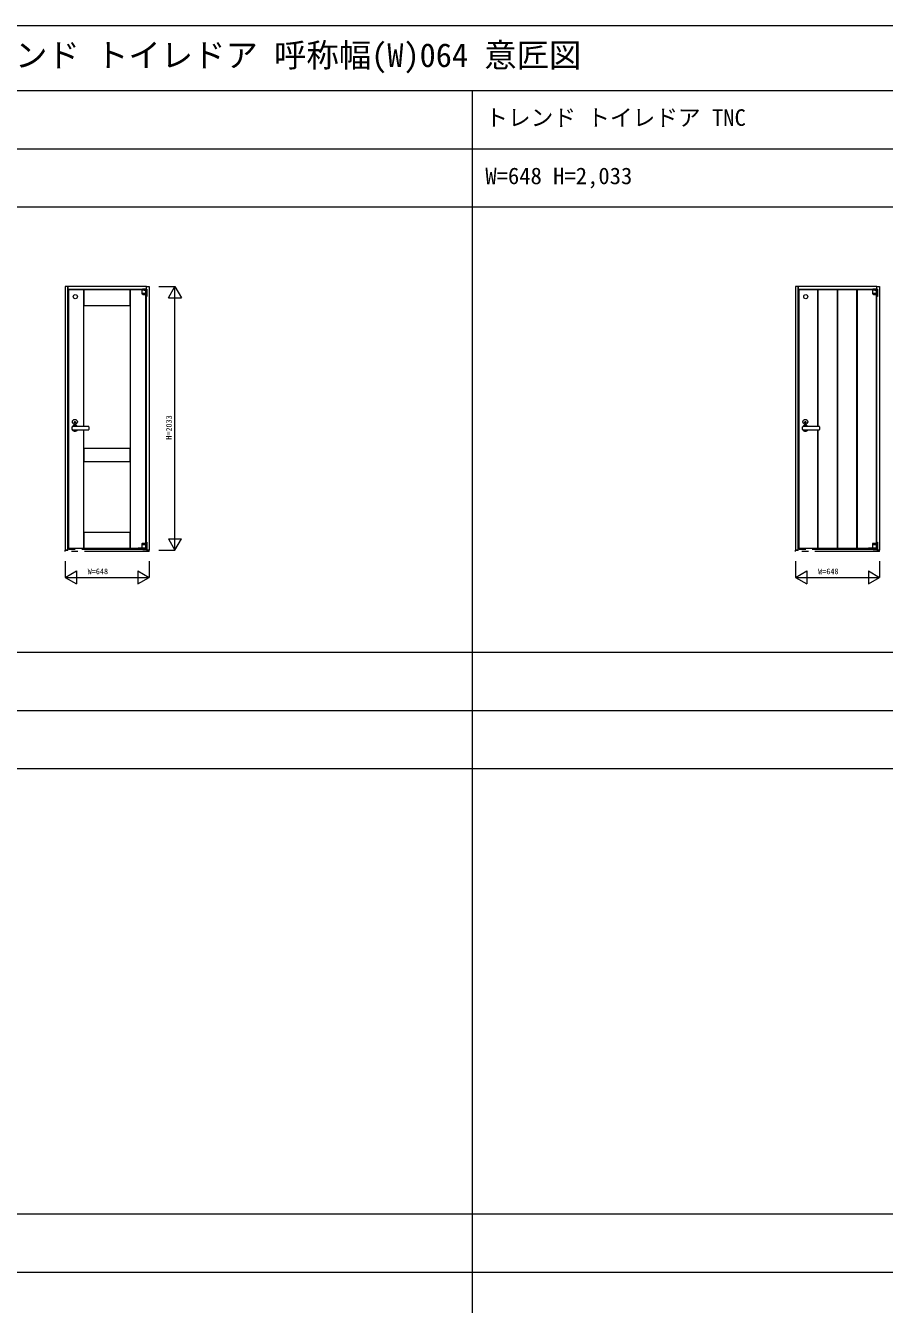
# Model space of a CAD drawing. Units: millimetres, scale not verified. Extents: x -14341 to 14341, y -10000 to 10000.
# Drawn here: x -6390 to 241, y 130 to 10000 of the extents above; entities that cross this region are included whole.
import ezdxf
from ezdxf.enums import TextEntityAlignment as Align

# ---------------------------------------------------------------- set-up
doc = ezdxf.new("R2010")
doc.units = ezdxf.units.MM
doc.header["$LTSCALE"] = 50
doc.linetypes.add('USER2', pattern=[15, 10, -1, 1, -1, 1, -1])
doc.layers.add('0-0_0', color=7, linetype='Continuous')
for name, color, linetype, lineweight in [('0-1_YKK_F1', 7, 'Continuous', 18), ('0-2_YKK_A1', 4, 'Continuous', 18), ('0-3_YKK_N1', 2, 'Continuous', 18), ('0-4_YKK_B1', 4, 'Continuous', 18)]:
    doc.layers.add(name, color=color, linetype=linetype, lineweight=lineweight)
doc.styles.add('ＭＳ ゴシック', font='')
doc.styles.get('ＭＳ ゴシック').set_extended_font_data('MS Gothic')

msp = doc.modelspace()

# ---------------------------------------------------------------- linework, layer by layer
at = {"layer": '0-1_YKK_F1'}
for p, q in [((-14340.01, 10000), (14341.01, 10000)), ((-14340.01, 9500), (14159.99, 9500)), ((-2940.01, -10000), (-2940.01, 9500)), ((-14340.01, 9050), (14159.99, 9050)), ((-14340.01, 8600), (14159.99, 8600)), ((-14340.01, 5165), (14159.99, 5165)), ((-14340.01, 4715), (14159.99, 4715)), ((-14340.01, 4265), (14159.99, 4265)), ((-14340.01, 830), (14159.99, 830)), ((-14340.01, 380), (14159.99, 380))]:
    msp.add_line(p, q, dxfattribs=at)
at = {"layer": '0-2_YKK_A1'}
for p, q in [((-5491, 7957.9), (-5491, 7958.8)), ((-5490.1, 7958.8), (-5491, 7958.8)), ((-5491, 7958.8), (-5491, 7933.3)), ((-5491, 7933.3), (-5460, 7933.3)), ((-5491, 7932.3), (-5491, 7931.3)), ((-5491, 7932.3), (-5490.1, 7932.3)), ((-5483.27, 7925), (-5490.6, 7930.5)), ((-5490.4, 7932.3), (-5490.4, 7933.3)), ((-5462.83, 7932.3), (-5490.1, 7932.3)), ((-5489.21, 7960.5), (-5489.21, 7958.8)), ((-5486.91, 7966), (-5486.91, 7969)), ((-5486.91, 7969), (-5460.91, 7969)), ((-5486.91, 7966), (-5460.91, 7966)), ((-5486.91, 7964.22), (-5486.91, 7966)), ((-5486.91, 7965), (-5477.41, 7965)), ((-5477.41, 7966), (-5477.41, 7958.8)), ((-5470.41, 7962), (-5477.41, 7962)), ((-5470.41, 7958.8), (-5470.41, 7966)), ((-5470.41, 7965), (-5460.91, 7965)), ((-5460.91, 7962), (-5470.41, 7962)), ((-5460.61, 7959.1), (-5470.41, 7959.1)), ((-5464.69, 7924.8), (-5461, 7924.8)), ((-5460.35, 7958.8), (-5462.83, 7958.8)), ((-5460.35, 7932.3), (-5462.83, 7932.3)), ((-5462.21, 7924.8), (-5462, 7924.8)), ((-5461.01, 5996.08), (-5461.01, 7924.8)), ((-5460.91, 7966), (-5460.91, 7969)), ((-5460.91, 7966), (-5460.91, 7964.22)), ((-5458.01, 7965), (-5460.91, 7965)), ((-5460.91, 7964.22), (-5460.91, 7962)), ((-5460.91, 7962), (-5458.01, 7962)), ((-5460.61, 7958.8), (-5460.61, 7959.1)), ((-5460.6, 7932.3), (-5460.6, 7933.3)), ((-5460.6, 7932.3), (-5460.6, 7933.3)), ((-5460.35, 7932.3), (-5460, 7932.3)), ((-5460, 7933.3), (-5460, 7958.8)), ((-5460, 7925.8), (-5460, 7932.3)), ((-5456.01, 7964.58), (-5456.01, 7965.5)), ((-5456.01, 6014), (-5456.01, 7960)), ((-5456.01, 7954), (-5456.01, 7960)), ((-5456.01, 7960), (-5453.01, 7960)), ((-5456.01, 7946), (-5456.01, 7952)), ((-5456.01, 7946), (-5456.01, 7916)), ((-5453.01, 7965), (-5453.01, 7961)), ((-5453.01, 7961), (-5453.01, 7960)), ((-5453.01, 7954), (-5453.01, 7960)), ((-5453.01, 7952), (-5453.01, 7946)), ((-5453.01, 7916), (-5453.01, 7946)), ((-5453.01, 7916), (-5453.01, 7910)), ((-273.51, 6904.5), (-273.51, 7960.5)), ((-269.51, 6904.5), (-269.51, 7960.5)), ((29.49, 5966.5), (29.49, 7960.5)), ((33.49, 5966.5), (33.49, 7960.5)), ((149, 7957.9), (149, 7958.8)), ((149.9, 7958.8), (149, 7958.8)), ((149, 7958.8), (149, 7933.3)), ((149, 7933.3), (180, 7933.3)), ((149, 7932.3), (149, 7931.3)), ((149, 7932.3), (149.9, 7932.3)), ((156.73, 7925), (149.4, 7930.5)), ((149.6, 7932.3), (149.6, 7933.3)), ((177.17, 7932.3), (149.9, 7932.3)), ((150.79, 7960.5), (150.79, 7958.8)), ((153.09, 7966), (153.09, 7969)), ((153.09, 7969), (179.09, 7969)), ((153.09, 7966), (179.09, 7966)), ((153.09, 7964.22), (153.09, 7966)), ((153.09, 7965), (162.59, 7965)), ((162.59, 7966), (162.59, 7958.8)), ((169.59, 7962), (162.59, 7962)), ((169.59, 7958.8), (169.59, 7966)), ((169.59, 7965), (179.09, 7965)), ((179.09, 7962), (169.59, 7962)), ((179.39, 7959.1), (169.59, 7959.1)), ((175.31, 7924.8), (179, 7924.8)), ((179.65, 7958.8), (177.17, 7958.8)), ((179.65, 7932.3), (177.17, 7932.3)), ((177.79, 7924.8), (178, 7924.8)), ((178.99, 5996.07), (178.99, 7924.88)), ((179.09, 7966), (179.09, 7969)), ((179.09, 7966), (179.09, 7964.22)), ((181.99, 7965), (179.09, 7965)), ((179.09, 7964.22), (179.09, 7962)), ((179.09, 7962), (181.99, 7962)), ((179.39, 7958.8), (179.39, 7959.1)), ((179.4, 7932.3), (179.4, 7933.3)), ((179.4, 7932.3), (179.4, 7933.3)), ((179.65, 7932.3), (180, 7932.3)), ((180, 7933.3), (180, 7958.8)), ((180, 7925.8), (180, 7932.3)), ((183.99, 7964.58), (183.99, 7965.5)), ((183.99, 7954), (183.99, 7960)), ((183.99, 7960), (186.99, 7960)), ((183.99, 6014), (183.99, 7960)), ((183.99, 7946), (183.99, 7952)), ((183.99, 7946), (183.99, 7916)), ((186.99, 7965), (186.99, 7961)), ((186.99, 7961), (186.99, 7960)), ((186.99, 7954), (186.99, 7960)), ((186.99, 7952), (186.99, 7946)), ((186.99, 7916), (186.99, 7946)), ((186.99, 7916), (186.99, 7910)), ((-6010.01, 6933.98), (-6010.01, 6943.02)), ((-6008.01, 6943.02), (-6010.01, 6943.02)), ((-6010.01, 6933.98), (-6008.01, 6933.98)), ((-6008.01, 6933.98), (-6008.01, 6943.02)), ((-370.01, 6933.98), (-370.01, 6943.02)), ((-368.01, 6943.02), (-370.01, 6943.02)), ((-370.01, 6933.98), (-368.01, 6933.98)), ((-368.01, 6933.98), (-368.01, 6943.02)), ((-6030.01, 6897.75), (-6030.01, 6903.5)), ((-6030.01, 6887.25), (-6030.01, 6897.75)), ((-6030.01, 6881.5), (-6030.01, 6887.25)), ((-5901.01, 6904.5), (-6029.01, 6904.5)), ((-6029.01, 6880.5), (-5901.01, 6880.5)), ((-5900.01, 6903.5), (-5900.01, 6897.75)), ((-390.01, 6897.75), (-390.01, 6903.5)), ((-390.01, 6887.25), (-390.01, 6897.75)), ((-390.01, 6881.5), (-390.01, 6887.25)), ((-261.01, 6904.5), (-389.01, 6904.5)), ((-389.01, 6880.5), (-261.01, 6880.5)), ((-273.51, 5966.5), (-273.51, 6880.5)), ((-269.51, 5966.5), (-269.51, 6880.5)), ((-260.01, 6903.5), (-260.01, 6897.75)), ((-5520.61, 5965.9), (-5520.61, 5966.5)), ((-5514.61, 5965.9), (-5520.61, 5965.9)), ((-5489.21, 5965.9), (-5514.61, 5965.9)), ((-5491.01, 6001.2), (-5491.01, 5993.7)), ((-5460.91, 5993.7), (-5491.01, 5993.7)), ((-5460.91, 5992.7), (-5491.01, 5992.7)), ((-5488.18, 5966.2), (-5490.66, 5966.2)), ((-5490.41, 5993.7), (-5490.41, 5992.7)), ((-5486.32, 6002.2), (-5490.01, 6002.2)), ((-5482.41, 5966.2), (-5488.18, 5966.2)), ((-5481.73, 6002.2), (-5486.32, 6002.2)), ((-5485.41, 5962), (-5485.41, 5959)), ((-5485.41, 5959), (-5453.01, 5959)), ((-5477.01, 6002.2), (-5481.73, 6002.2)), ((-5477.91, 5962.3), (-5477.91, 5962)), ((-5468.38, 6002.2), (-5477.01, 6002.2)), ((-5470.91, 5962), (-5470.91, 5962.3)), ((-5468.87, 6002.2), (-5468.98, 6002.2)), ((-5468.01, 5962.3), (-5468.01, 5964.3)), ((-5460.35, 5995.5), (-5467.73, 6001.95)), ((-5467.34, 5966.2), (-5460.91, 5966.2)), ((-5465.21, 5964.3), (-5465.21, 5966.2)), ((-5461.81, 5965.9), (-5465.21, 5965.9)), ((-5461.81, 5965.9), (-5461.61, 5965.9)), ((-5460.01, 5993.7), (-5460.91, 5993.7)), ((-5460.91, 5966.2), (-5460.01, 5966.2)), ((-5460.61, 5992.7), (-5460.61, 5993.7)), ((-5460.61, 5993.7), (-5460.61, 5992.7)), ((-5460.41, 5962), (-5458.01, 5962)), ((-5460.01, 5993.7), (-5460.01, 5994.75)), ((-5460.01, 5959), (-5457.61, 5959)), ((-5456.01, 6014), (-5456.01, 5964)), ((-5456.01, 6014), (-5453.01, 6014)), ((-5456.01, 5952.5), (-5456.01, 5956.4)), ((-5453.01, 6014), (-5453.01, 5952.5)), ((-5453.01, 5972), (-5453.01, 5970)), ((-5453.01, 5970), (-5453.01, 5964)), ((119.39, 5965.9), (119.39, 5966.5)), ((125.39, 5965.9), (119.39, 5965.9)), ((150.79, 5965.9), (125.39, 5965.9)), ((148.99, 6001.2), (148.99, 5993.7)), ((179.09, 5993.7), (148.99, 5993.7)), ((179.09, 5992.7), (148.99, 5992.7)), ((151.82, 5966.2), (149.34, 5966.2)), ((149.59, 5993.7), (149.59, 5992.7)), ((153.68, 6002.2), (149.99, 6002.2)), ((157.59, 5966.2), (151.82, 5966.2)), ((158.27, 6002.2), (153.68, 6002.2)), ((154.59, 5962), (154.59, 5959)), ((154.59, 5959), (186.99, 5959)), ((162.99, 6002.2), (158.27, 6002.2)), ((162.09, 5962.3), (162.09, 5962)), ((171.62, 6002.2), (162.99, 6002.2)), ((169.09, 5962), (169.09, 5962.3)), ((171.13, 6002.2), (171.02, 6002.2)), ((171.99, 5962.3), (171.99, 5964.3)), ((179.65, 5995.5), (172.27, 6001.95)), ((172.66, 5966.2), (179.09, 5966.2)), ((174.79, 5964.3), (174.79, 5966.2)), ((178.19, 5965.9), (174.79, 5965.9)), ((178.19, 5965.9), (178.39, 5965.9)), ((179.99, 5993.7), (179.09, 5993.7)), ((179.09, 5966.2), (179.99, 5966.2)), ((179.39, 5992.7), (179.39, 5993.7)), ((179.39, 5993.7), (179.39, 5992.7)), ((179.59, 5962), (181.99, 5962)), ((179.99, 5993.7), (179.99, 5994.75)), ((179.99, 5959), (182.39, 5959)), ((183.99, 6014), (183.99, 5964)), ((183.99, 6014), (186.99, 6014)), ((183.99, 5952.5), (183.99, 5956.4)), ((186.99, 6014), (186.99, 5952.5)), ((186.99, 5972), (186.99, 5970)), ((186.99, 5970), (186.99, 5964))]:
    msp.add_line(p, q, dxfattribs=at)
at = {"layer": '0-2_YKK_A1', "linetype": 'USER2'}
for p, q in [((-6084.01, 5940.5), (-6084.01, 5952.5)), ((-6064.01, 5952.5), (-6084.01, 5952.5)), ((-5436.01, 5940.5), (-6084.01, 5940.5)), ((-5456.01, 5956), (-6064.01, 5956)), ((-6064.01, 5956), (-6064.01, 5952.5)), ((-5456.01, 5956), (-5456.01, 5952.5)), ((-5456.01, 5952.5), (-5436.01, 5952.5)), ((-5436.01, 5940.5), (-5436.01, 5952.5)), ((-444.01, 5940.5), (-444.01, 5952.5)), ((-424.01, 5952.5), (-444.01, 5952.5)), ((203.99, 5940.5), (-444.01, 5940.5)), ((183.99, 5956), (-424.01, 5956)), ((-424.01, 5956), (-424.01, 5952.5)), ((183.99, 5956), (183.99, 5952.5)), ((183.99, 5952.5), (203.99, 5952.5)), ((203.99, 5940.5), (203.99, 5952.5))]:
    msp.add_line(p, q, dxfattribs=at)
at = {"layer": '0-2_YKK_A1'}
for points in [[(-6084.01, 5952.5), (-6064.01, 5952.5), (-6064.01, 7985.5), (-6084.01, 7985.5)], [(-5939.01, 7840.5), (-5581.01, 7840.5), (-5581.01, 7960.5), (-5939.01, 7960.5)], [(-444.01, 5952.5), (-424.01, 5952.5), (-424.01, 7985.5), (-444.01, 7985.5)], [(-5939.01, 6636.5), (-5581.01, 6636.5), (-5581.01, 6736.5), (-5939.01, 6736.5)], [(-5939.01, 5966.5), (-5581.01, 5966.5), (-5581.01, 6086.5), (-5939.01, 6086.5)]]:
    msp.add_lwpolyline(points, close=True, dxfattribs=at)
for points in [[(-5460.91, 7965.5), (-5456.01, 7965.5), (-5456.01, 7985.5), (-6064.01, 7985.5), (-6064.01, 7965.5), (-5486.91, 7965.5)], [(-5939.01, 6904.5), (-5939.01, 7960.5), (-6059.01, 7960.5), (-6059.01, 5966.5)], [(-5477.41, 7960.5), (-5581.01, 7960.5), (-5581.01, 5966.5), (-5491.01, 5966.5)], [(-5462.83, 7958.8), (-5483.67, 7958.8), (-5490.1, 7958.8)], [(-5477.41, 7959.1), (-5489.21, 7959.1), (-5489.21, 7958.8)], [(-5477.41, 7962), (-5486.91, 7962), (-5486.91, 7964.22)], [(-5482.67, 7924.8), (-5474, 7924.8), (-5469.28, 7924.8), (-5464.69, 7924.8)], [(-5473.11, 7958.8), (-5470.23, 7958.8), (-5467.87, 7958.8)], [(-5460, 7957.9), (-5460, 7958.8), (-5460.35, 7958.8)], [(-5456.01, 7985.5), (-5436.01, 7985.5), (-5436.01, 5952.5), (-5456.01, 5952.5)], [(-5453.01, 7965), (-5456.01, 7965), (-5456.01, 7964.58)], [(-5453.01, 7954), (-5453.01, 7952), (-5456.01, 7952), (-5456.01, 7954)], [(-5453.01, 7910), (-5456.01, 7910), (-5456.01, 7916)], [(-5453.01, 7965), (-5453.01, 7945.4), (-5453.01, 7910)], [(179.09, 7965.5), (183.99, 7965.5), (183.99, 7985.5), (-424.01, 7985.5), (-424.01, 7965.5), (153.09, 7965.5)], [(150.79, 7960.5), (-419.01, 7960.5), (-419.01, 5966.5), (148.99, 5966.5)], [(177.17, 7958.8), (156.33, 7958.8), (149.9, 7958.8)], [(162.59, 7959.1), (150.79, 7959.1), (150.79, 7958.8)], [(162.59, 7962), (153.09, 7962), (153.09, 7964.22)], [(157.33, 7924.8), (166, 7924.8), (170.72, 7924.8), (175.31, 7924.8)], [(166.89, 7958.8), (169.77, 7958.8), (172.13, 7958.8)], [(180, 7957.9), (180, 7958.8), (179.65, 7958.8)], [(183.99, 7985.5), (203.99, 7985.5), (203.99, 5952.5), (183.99, 5952.5)], [(186.99, 7965), (183.99, 7965), (183.99, 7964.58)], [(186.99, 7954), (186.99, 7952), (183.99, 7952), (183.99, 7954)], [(186.99, 7910), (183.99, 7910), (183.99, 7916)], [(186.99, 7965), (186.99, 7945.4), (186.99, 7910)], [(-6059.01, 5966.5), (-5939.01, 5966.5), (-5939.01, 6880.5)], [(-5900.01, 6897.75), (-5900.01, 6887.25), (-5900.01, 6881.5)], [(-260.01, 6897.75), (-260.01, 6887.25), (-260.01, 6881.5)], [(-5491.01, 5992.7), (-5491.01, 5966.2), (-5490.66, 5966.2)], [(-5482.81, 5965.9), (-5489.21, 5965.9), (-5489.21, 5966.2)], [(-5485.41, 5962), (-5463.41, 5962), (-5460.41, 5962)], [(-5485.41, 5959), (-5485.41, 5956.4), (-5453.01, 5956.4)], [(-5482.81, 5966.2), (-5482.81, 5964.3), (-5465.21, 5964.3)], [(-5467.34, 5966.2), (-5477.01, 5966.2), (-5482.41, 5966.2)], [(-5480.01, 5964.3), (-5480.01, 5962.3), (-5468.01, 5962.3)], [(-5460.61, 5966.2), (-5460.61, 5965.9), (-5461.61, 5965.9)], [(-5460.01, 5966.2), (-5460.01, 5992.7), (-5460.91, 5992.7)], [(148.99, 5992.7), (148.99, 5966.2), (149.34, 5966.2)], [(157.19, 5965.9), (150.79, 5965.9), (150.79, 5966.2)], [(154.59, 5962), (176.59, 5962), (179.59, 5962)], [(154.59, 5959), (154.59, 5956.4), (186.99, 5956.4)], [(157.19, 5966.2), (157.19, 5964.3), (174.79, 5964.3)], [(172.66, 5966.2), (162.99, 5966.2), (157.59, 5966.2)], [(159.99, 5964.3), (159.99, 5962.3), (171.99, 5962.3)], [(179.39, 5966.2), (179.39, 5965.9), (178.39, 5965.9)], [(179.99, 5966.2), (179.99, 5992.7), (179.09, 5992.7)]]:
    msp.add_lwpolyline(points, dxfattribs=at)
for centre, radius in [((-6006.01, 7907.5), 16), ((-366.01, 7907.5), 16), ((-6009.01, 6941.5), 19), ((-6009.01, 6938.5), 5.05), ((-369.01, 6941.5), 19), ((-369.01, 6938.5), 5.05)]:
    msp.add_circle(centre, radius, dxfattribs=at)
for centre, radius, start, end in [((-5490, 7931.3), 1, 180, 233.1301), ((-5482.67, 7925.8), 1, 233.1301, 270), ((-5461, 7925.8), 1, 270, 0), ((-5458.01, 7960), 5, 0, 90), ((-5458.01, 7960), 2, 0, 90), ((150, 7931.3), 1, 180, 233.1301), ((157.33, 7925.8), 1, 233.1301, 270), ((179, 7925.8), 1, 270, 0), ((181.99, 7960), 5, 0, 90), ((181.99, 7960), 2, 0, 90), ((-6009.01, 6892.5), 23.5, 30.70636, 149.36289), ((-369.01, 6892.5), 23.5, 30.70636, 149.36289), ((-6009.01, 6892.5), 23.5, 153.33134, 206.66866), ((-6029.01, 6903.5), 1, 90, 180), ((-6029.01, 6881.5), 1, 180, 270), ((-6009.01, 6892.5), 23.5, 210.63711, 329.29364), ((-5901.01, 6903.5), 1, 0, 90), ((-5901.01, 6881.5), 1, 270, 0), ((-369.01, 6892.5), 23.5, 153.33134, 206.66866), ((-389.01, 6903.5), 1, 90, 180), ((-389.01, 6881.5), 1, 180, 270), ((-369.01, 6892.5), 23.5, 210.63711, 329.29364), ((-261.01, 6903.5), 1, 0, 90), ((-261.01, 6881.5), 1, 270, 0), ((-5490.01, 6001.2), 1, 90, 180), ((-5468.38, 6001.2), 1, 48.81407, 90), ((-5461.01, 5994.75), 1, 0, 48.81407), ((-5458.01, 5964), 2, 270, 0), ((-5458.01, 5964), 5, 270, 0), ((149.99, 6001.2), 1, 90, 180), ((171.62, 6001.2), 1, 48.81407, 90), ((178.99, 5994.75), 1, 0, 48.81407), ((181.99, 5964), 2, 270, 0), ((181.99, 5964), 5, 270, 0)]:
    msp.add_arc(centre, radius, start, end, dxfattribs=at)
at = {"layer": '0-3_YKK_N1'}
for p, q in [((-5361.01, 7985.5), (-5236.01, 7985.5)), ((-5286.01, 7898.9), (-5236.01, 7985.5)), ((-5286.01, 7898.9), (-5186.01, 7898.9)), ((-5236.01, 5952.5), (-5236.01, 7985.5)), ((-5236.01, 7985.5), (-5186.01, 7898.9)), ((-5286.01, 6039.1), (-5236.01, 5952.5)), ((-5286.01, 6039.1), (-5186.01, 6039.1)), ((-5236.01, 5952.5), (-5186.01, 6039.1)), ((-5361.01, 5952.5), (-5236.01, 5952.5)), ((-6084.01, 5865.5), (-6084.01, 5740.5)), ((-5436.01, 5865.5), (-5436.01, 5740.5)), ((-444.01, 5865.5), (-444.01, 5740.5)), ((203.99, 5865.5), (203.99, 5740.5)), ((-6084.01, 5740.5), (-5997.41, 5790.5)), ((-6084.01, 5740.5), (-5436.01, 5740.5)), ((-6084.01, 5740.5), (-5997.41, 5690.5)), ((-5997.41, 5790.5), (-5997.41, 5690.5)), ((-5522.61, 5790.5), (-5522.61, 5690.5)), ((-5522.61, 5790.5), (-5436.01, 5740.5)), ((-5522.61, 5690.5), (-5436.01, 5740.5)), ((-444.01, 5740.5), (-357.41, 5790.5)), ((-444.01, 5740.5), (203.99, 5740.5)), ((-444.01, 5740.5), (-357.41, 5690.5)), ((-357.41, 5790.5), (-357.41, 5690.5)), ((117.39, 5790.5), (117.39, 5690.5)), ((117.39, 5790.5), (203.99, 5740.5)), ((117.39, 5690.5), (203.99, 5740.5))]:
    msp.add_line(p, q, dxfattribs=at)
at = {"layer": '0-4_YKK_B1'}
for p, q in [((-122.01, 5966.5), (-122.01, 7960.5)), ((-118.01, 5966.5), (-118.01, 7960.5))]:
    msp.add_line(p, q, dxfattribs=at)

# ---------------------------------------------------------------- texts
at = {"layer": '0-0_0', "style": 'ＭＳ ゴシック'}
for s, height, p in [('BDBHK02  木質インテリア建材 Smayell(スマエル) 室内ドア トレンド トイレドア 呼称幅(W)064 意匠図', 183.3, (-13840.01, 9625)), ('トレンド トイレドア TNC', 128.3, (-2840.01, 9187.5)), ('W=648 H=2,033', 128.3, (-2840.01, 8737.5))]:
    msp.add_text(s, height=height, dxfattribs=at).set_placement(p, align=Align.BOTTOM_LEFT)
at = {"layer": '0-3_YKK_N1', "color": 7, "style": 'ＭＳ ゴシック'}
msp.add_text('H=2033', height=43.99, rotation=90, dxfattribs=at).set_placement((-5248.01, 6804), align=Align.BOTTOM_LEFT)
for p in [(-5910.01, 5752.5), (-270.01, 5752.5)]:
    msp.add_text('W=648', height=43.99, dxfattribs=at).set_placement(p, align=Align.BOTTOM_LEFT)

doc.saveas('drawing.dxf')
